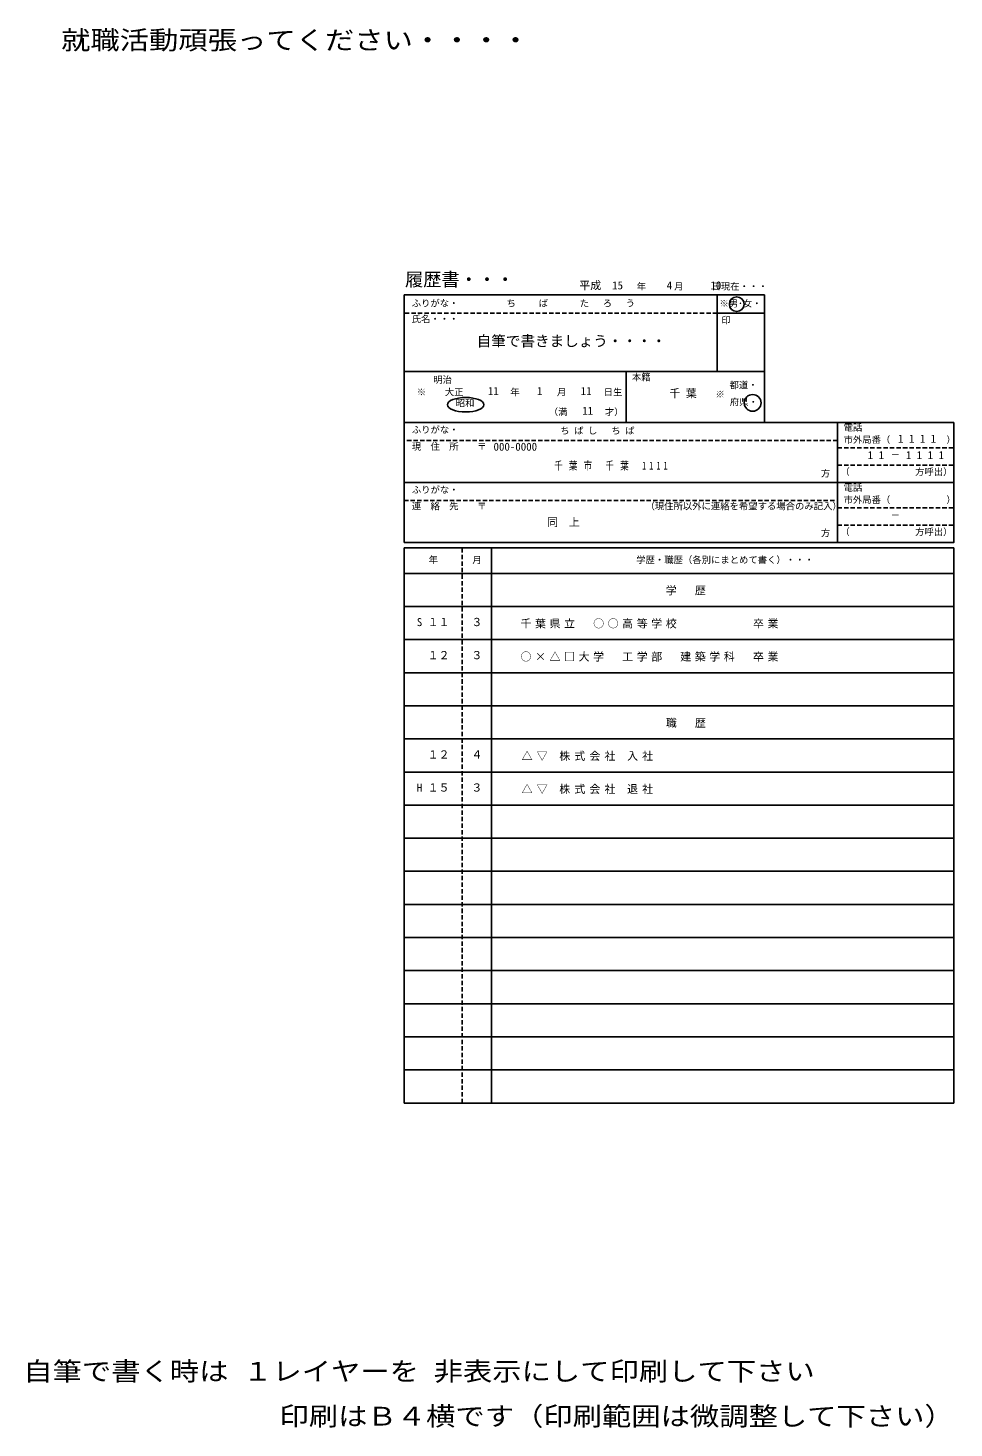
# Model space of a CAD drawing. Units: millimetres on the paper. Extents: x -283 to 285, y -202 to 200.
# Drawn here: x -283.1 to -28.8, y -192.4 to 192.2 of the extents above; entities that cross this region are included whole.
import ezdxf
from ezdxf.enums import TextEntityAlignment as Align

# ---------------------------------------------------------------- set-up
doc = ezdxf.new("R2010")
doc.units = ezdxf.units.MM
doc.linetypes.add('DASHED1', pattern=[1.8, 1.2, -0.6])
doc.layers.add('0-1', color=7, linetype='Continuous')
doc.layers.add('0-F', color=7, linetype='Continuous')
doc.styles.add('ＭＳ 明朝', font='')
doc.styles.get('ＭＳ 明朝').set_extended_font_data('MS Mincho')

msp = doc.modelspace()

# ---------------------------------------------------------------- linework, layer by layer
at = {"layer": '0-1'}
for centre, radius in [((-88.496, 116.343), 2.018), ((-84.13, 89.227), 2.295)]:
    msp.add_circle(centre, radius, dxfattribs=at)
msp.add_ellipse((-162.918, 88.718), major_axis=(-5, 0), ratio=0.4, dxfattribs=at)
at = {"layer": '0-F'}
for p, q in [((-179.847, 118.876), (-80.847, 118.876)), ((-179.847, 50.876), (-179.847, 118.876)), ((-93.847, 118.876), (-93.847, 97.876)), ((-80.847, 83.876), (-80.847, 118.876)), ((-93.847, 113.876), (-80.847, 113.876)), ((-179.847, 97.876), (-80.847, 97.876)), ((-118.847, 97.876), (-118.847, 83.876)), ((-80.847, 83.876), (-179.847, 83.876)), ((-80.847, 83.876), (-28.847, 83.876)), ((-60.847, 50.876), (-60.847, 83.876)), ((-179.847, 67.376), (-28.847, 67.376)), ((-179.847, -103.124), (-179.847, 49.376)), ((-179.847, 49.376), (-28.847, 49.376)), ((-155.847, -103.124), (-155.847, 49.376)), ((-28.847, -103.124), (-28.847, 49.376)), ((-179.847, 42.376), (-28.847, 42.376)), ((-179.847, 33.283), (-28.847, 33.283)), ((-179.847, 24.189), (-28.847, 24.189)), ((-179.847, 15.095), (-28.847, 15.095)), ((-179.847, 6.001), (-28.847, 6.001)), ((-179.847, -3.092), (-28.847, -3.092)), ((-179.847, -12.186), (-28.847, -12.186)), ((-179.847, -21.28), (-28.847, -21.28)), ((-179.847, -30.374), (-28.847, -30.374)), ((-179.847, -39.467), (-28.847, -39.467)), ((-179.847, -48.561), (-28.847, -48.561)), ((-179.847, -57.655), (-28.847, -57.655)), ((-179.847, -66.749), (-28.847, -66.749)), ((-179.847, -75.842), (-28.847, -75.842)), ((-179.847, -84.936), (-28.847, -84.936)), ((-179.847, -94.03), (-28.847, -94.03)), ((-28.847, -103.124), (-179.847, -103.124))]:
    msp.add_line(p, q, dxfattribs=at)
at = {"layer": '0-F', "linetype": 'DASHED1'}
for p, q in [((-93.847, 113.876), (-179.847, 113.876)), ((-60.847, 78.876), (-179.847, 78.876)), ((-60.847, 76.876), (-28.847, 76.876)), ((-60.847, 72.126), (-28.847, 72.126)), ((-179.847, 62.376), (-60.847, 62.376)), ((-60.847, 60.376), (-28.847, 60.376)), ((-60.847, 55.626), (-28.847, 55.626)), ((-163.847, -103.124), (-163.847, 49.376))]:
    msp.add_line(p, q, dxfattribs=at)
at = {"layer": '0-F'}
msp.add_lwpolyline([(-179.847, 50.876), (-28.847, 50.876), (-28.847, 83.876)], dxfattribs=at)

# ---------------------------------------------------------------- texts
at = {"layer": '0-1', "color": 2, "style": 'ＭＳ 明朝', "width": 1.15}
for s, p in [('就職活動頑張ってください・・・・', (-274.019, 184.781)), ('自筆で書く時は １レイヤーを 非表示にして印刷して下さい', (-284.415, -180.909)), ('印刷はＢ４横です（印刷範囲は微調整して下さい）', (-214.056, -193.264))]:
    msp.add_text(s, height=5.132, dxfattribs=at).set_placement(p, align=Align.BOTTOM_LEFT)
at = {"layer": '0-1', "style": 'ＭＳ 明朝'}
for s, height, p in [('15', 2.199, (-122.719, 119.752)), (' 4', 2.199, (-109.219, 119.752)), ('10', 2.199, (-95.719, 119.752)), ('\u3000\u3000\u3000\u3000\u3000\u3000\u3000\u3000\u3000\u3000  ち     ば       た   ろ   う', 1.833, (-179.847, 115.126)), ('          自筆で書きましょう・・・・', 2.933, (-179.847, 103.876)), ('11', 2.199, (-156.847, 90.713)), (' 1', 2.199, (-144.847, 90.713)), ('11', 2.199, (-131.347, 90.713)), ('千 葉', 2.199, (-106.982, 90.097)), ('11', 2.199, (-130.921, 85.292)), ('\u3000\u3000                   \u3000\u3000 \u3000\u3000\u3000ち ば し\u3000 ち ば', 1.833, (-179.847, 80.126)), ('000-0000', 2.199, (-155.283, 75.424)), ('          1 1 1 1', 2.199, (-59.161, 77.631)), ('   1 1    1 1 1 1', 2.199, (-57.019, 73.105)), ('同\u3000上', 2.199, (-140.597, 54.707)), ('S １１', 2.199, (-176.347, 27.236)), ('３', 2.199, (-161.347, 27.236)), ('  １２', 2.199, (-176.347, 18.142)), ('３', 2.199, (-161.347, 18.142)), ('  １２', 2.199, (-176.347, -9.139)), ('４', 2.199, (-161.347, -9.139)), ('H １５', 2.199, (-176.347, -18.233)), ('３', 2.199, (-161.347, -18.233))]:
    msp.add_text(s, height=height, dxfattribs=at).set_placement(p, align=Align.BOTTOM_LEFT)
at = {"layer": '0-1', "char_height": 2.199, "attachment_point": 7, "style": 'ＭＳ 明朝'}
for s, insert in [('\\T1.75;\\W0.75;\\~\\~\\~\\~\\~\\~\\~\\~\\~\\~\\~\\~\\~\\~\\~\\~\\~\\~\\~\\~\\~千葉市\\~千葉\\~1111', (-179.847, 70.626)), ('\\T1.33;\u3000\u3000\u3000\u3000\u3000\u3000\u3000\u3000\u3000\u3000\u3000\u3000学\u3000歴', (-155.847, 36.33)), ('\\T1.33;\u3000\u3000千葉県立\u3000○○高等学校\u3000\u3000\u3000\u3000\u3000卒業', (-155.847, 27.236)), ('\\T1.33;\u3000\u3000○×△□大学\u3000工学部\u3000建築学科\u3000卒業', (-155.847, 18.142)), ('\\T1.33;\u3000\u3000\u3000\u3000\u3000\u3000\u3000\u3000\u3000\u3000\u3000\u3000職\u3000歴', (-155.847, -0.045)), ('\\T1.38;\u3000\u3000△▽\\~株式会社\\~入社', (-155.847, -9.139)), ('\\T1.38;\u3000\u3000△▽\\~株式会社\\~退社', (-155.847, -18.233))]:
    msp.add_mtext(s, dxfattribs=dict(at, insert=insert))
at = {"layer": '0-F', "style": 'ＭＳ 明朝'}
for s, height, p in [('履歴書・・・', 3.666, (-179.58, 120.209)), ('平成', 2.199, (-131.719, 119.752)), ('年\u3000\u3000\u3000月\u3000\u3000\u3000日現在・・・', 1.833, (-115.955, 119.752)), ('ふりがな・', 1.833, (-177.744, 115.126)), ('※男･女・', 1.833, (-93.25, 115.07)), ('氏名・・・', 1.833, (-177.744, 110.802)), ('印', 1.833, (-92.742, 110.454)), ('明治', 1.833, (-171.839, 94.098)), ('本籍', 1.833, (-117.267, 94.83)), ('※\u3000\u3000大正\u3000\u3000\u3000\u3000\u3000年\u3000\u3000\u3000\u3000月\u3000\u3000\u3000\u3000日生', 1.833, (-176.347, 90.713)), ('※', 1.833, (-94.353, 90.097)), ('都道・', 1.833, (-90.472, 92.643)), ('昭和', 1.833, (-165.656, 87.701)), ('府県・', 1.833, (-90.384, 87.99)), ('（満\u3000\u3000\u3000\u3000才）', 1.833, (-140.106, 85.292)), ('ふりがな・', 1.833, (-177.714, 80.376)), ('電話', 1.833, (-59.161, 80.996)), ('現\u3000住\u3000所\u3000\u3000〒', 1.833, (-177.714, 75.76)), ('市外局番（\u3000\u3000\u3000\u3000\u3000\u3000）', 1.833, (-59.161, 77.631)), ('－', 1.833, (-46.216, 73.44)), ('方', 1.833, (-65.381, 68.389)), ('（\u3000\u3000\u3000\u3000\u3000\u3000\u3000方呼出）', 1.833, (-60.052, 68.828)), ('ふりがな・', 1.833, (-177.714, 63.876)), ('電話', 1.833, (-59.161, 64.496)), ('連\u3000絡\u3000先\u3000\u3000〒\u3000\u3000\u3000\u3000\u3000\u3000\u3000\u3000\u3000\u3000\u3000\u3000\u3000\u3000\u3000\u3000\u3000（現住所以外に連絡を希望する場合のみ記入）', 1.833, (-177.714, 59.391)), ('市外局番（\u3000\u3000\u3000\u3000\u3000\u3000）', 1.833, (-59.161, 61.131)), ('－', 1.833, (-46.216, 56.94)), ('方', 1.833, (-65.381, 52)), ('（\u3000\u3000\u3000\u3000\u3000\u3000\u3000方呼出）', 1.833, (-60.052, 52.328)), ('年', 1.833, (-173.098, 44.626)), ('月', 1.833, (-161.098, 44.626)), ('学歴・職歴（各別にまとめて書く）・・・', 1.833, (-116.097, 44.626))]:
    msp.add_text(s, height=height, dxfattribs=at).set_placement(p, align=Align.BOTTOM_LEFT)

doc.saveas('drawing.dxf')
